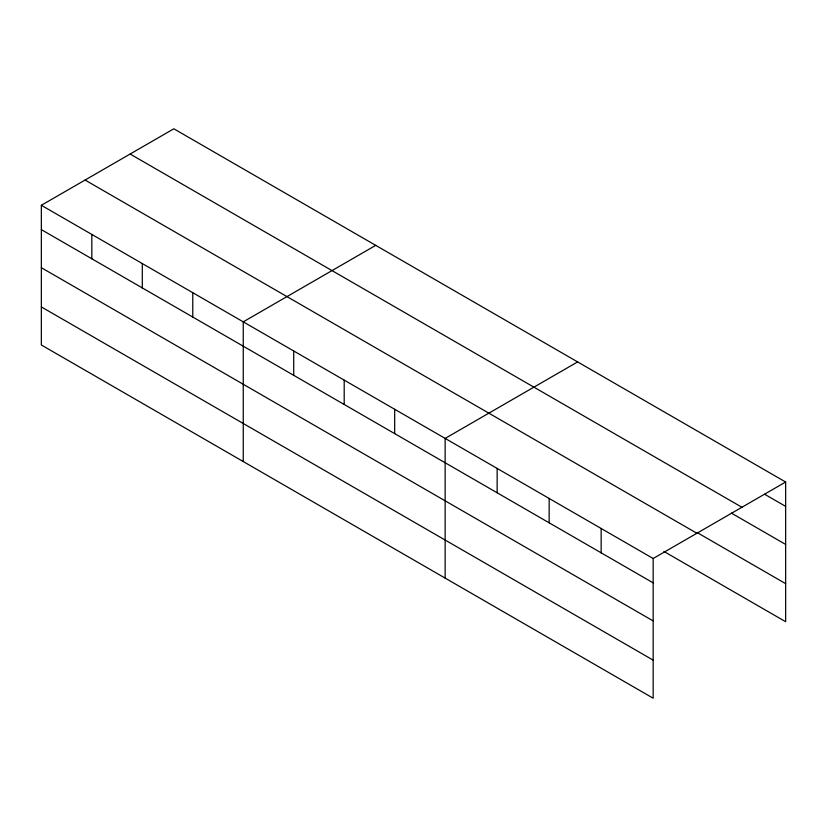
<?xml version="1.0" encoding="UTF-8"?>
<svg xmlns="http://www.w3.org/2000/svg" width="827" height="827" viewBox="0 0 827 827"><rect width="100%" height="100%" fill="white"/><g stroke="black" fill="none" stroke-linecap="round" stroke-linejoin="round"><path stroke-width="1.24" d="M653.165 620.922L653.165 558.504L41.35 205.282L41.35 344.983L653.165 698.205L653.165 620.922L41.35 267.7M663.936 551.454L785.65 621.718L785.65 482.017L173.835 128.795L41.35 205.282M375.737 245.35L243.252 321.848L243.252 461.549M577.628 361.916L445.143 438.413L445.143 578.114M653.165 558.504L785.65 482.017M764.624 494.236L785.65 506.372M130.118 154.029L741.933 507.261M731.43 513.133L785.65 544.435M697.13 532.547L785.65 583.655M85.067 180.038L696.882 533.27M41.35 229.627L653.165 582.859M41.35 306.92L653.165 660.142M601.157 528.484L601.157 552.839M549.159 498.464L549.159 522.809M497.151 468.433L497.151 492.789M394.675 409.272L394.675 433.617M344.197 380.131L344.197 404.475M293.719 350.989L293.719 375.334M192.774 292.706L192.774 317.051M142.296 263.565L142.296 287.91M91.828 234.423L91.828 258.768"/></g></svg>
